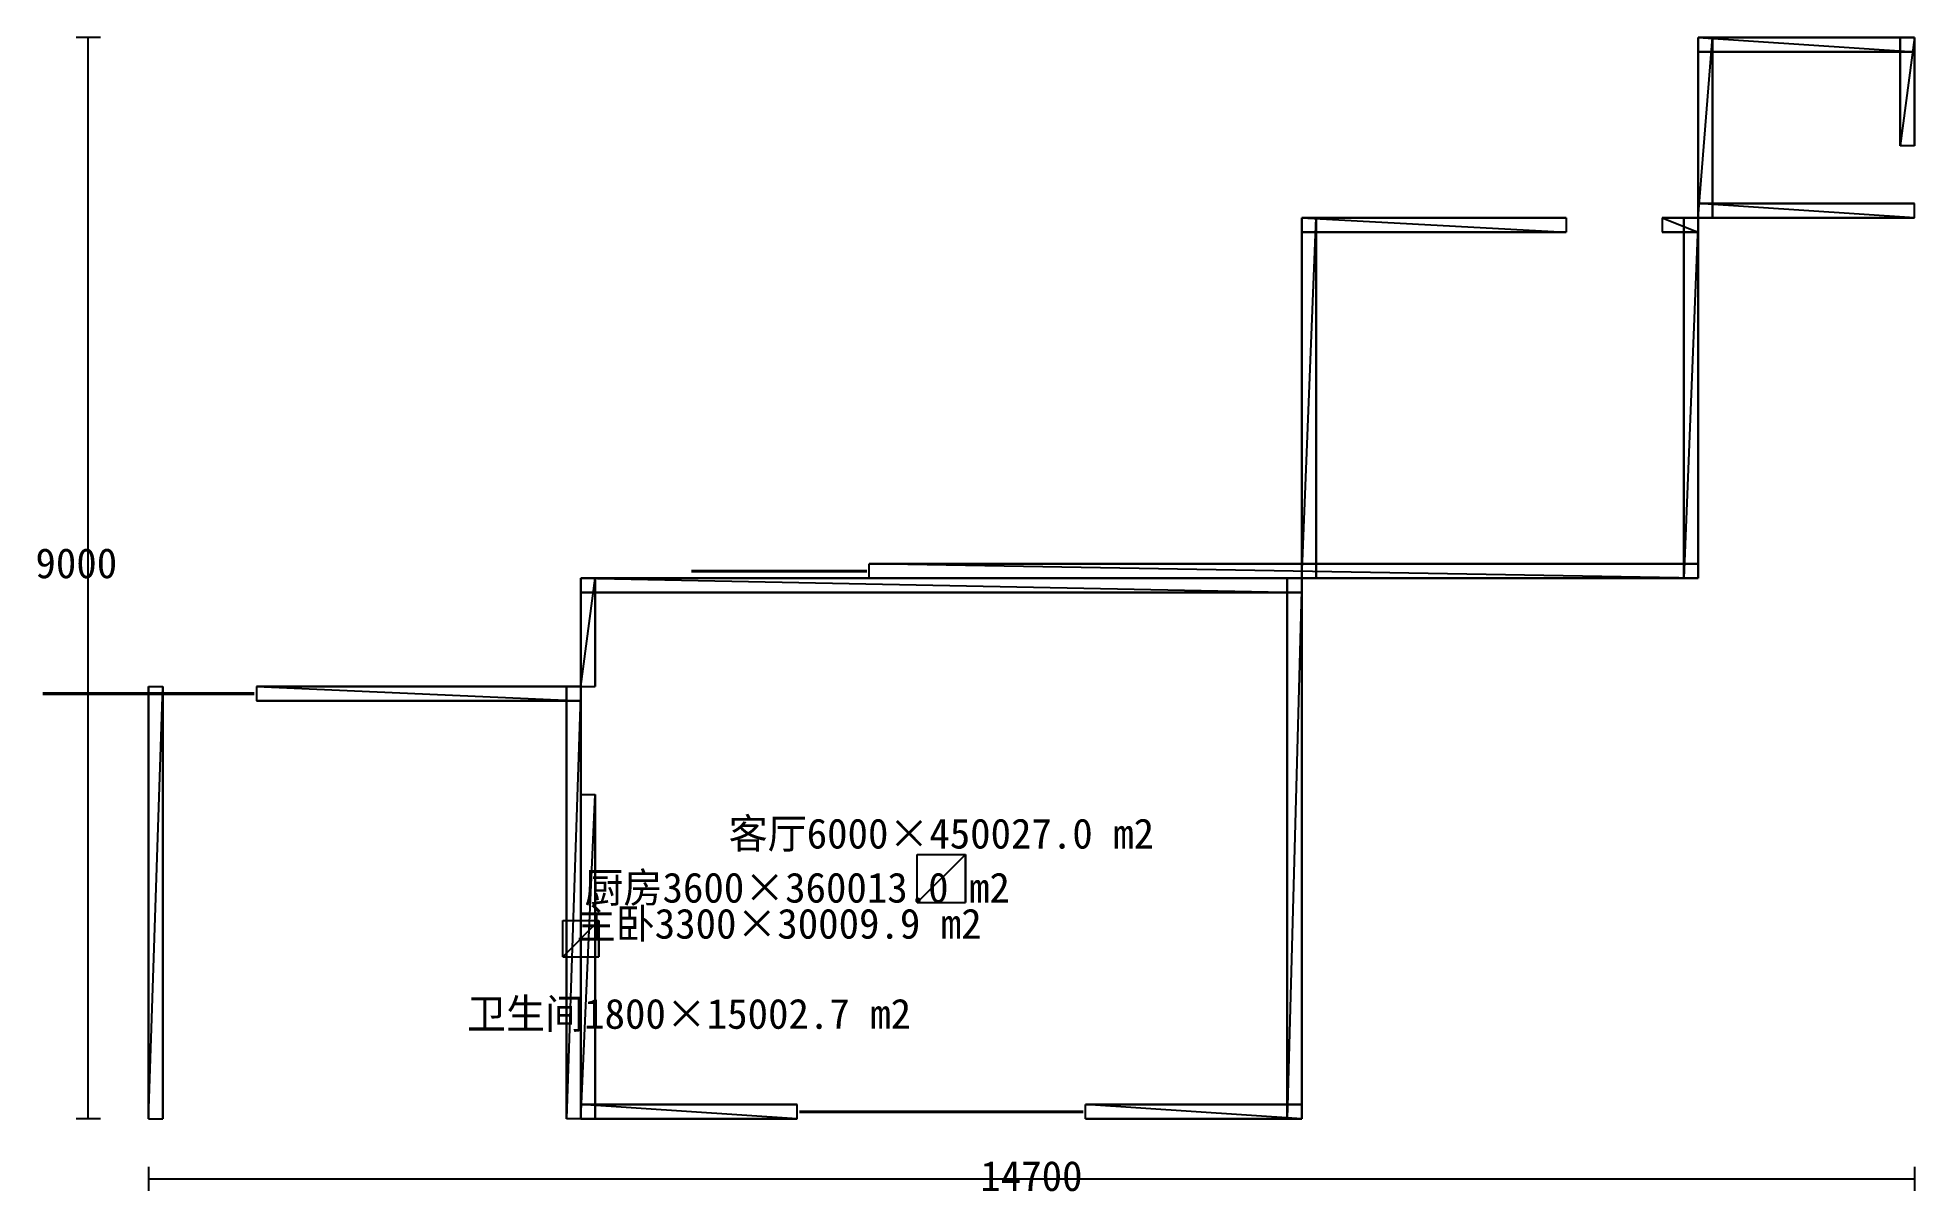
# Model space of a CAD drawing. Header units: metres. Extents: x -4523 to 11100, y -604 to 9000.
import ezdxf
from ezdxf.enums import TextEntityAlignment as Align

# ---------------------------------------------------------------- set-up
doc = ezdxf.new("R2010")
doc.units = ezdxf.units.M
for name, color, linetype in [('墙线', 7, 'Continuous'), ('尺寸标注', 7, 'Continuous'), ('房间名', 7, 'Continuous'), ('门窗', 7, 'Continuous')]:
    doc.layers.add(name, color=color, linetype=linetype)

msp = doc.modelspace()

# ---------------------------------------------------------------- linework, layer by layer
at = {"layer": '墙线'}
for p, q in [((11100, 9000), (9300, 9000)), ((9300, 9000), (11100, 9000)), ((9300, 9000), (9300, 8880)), ((9300, 9000), (9300, 8880)), ((9300, 9000), (11100, 8880)), ((9300, 9000), (9300, 7500)), ((9300, 7500), (9300, 9000)), ((9300, 9000), (9420, 9000)), ((9300, 7500), (9420, 9000)), ((9300, 9000), (9420, 9000)), ((9420, 9000), (9420, 7500)), ((9420, 7500), (9420, 9000)), ((11100, 9000), (10980, 9000)), ((11100, 9000), (10980, 9000)), ((10980, 8100), (10980, 9000)), ((11100, 9000), (10980, 8100)), ((10980, 9000), (10980, 8100)), ((11100, 8100), (11100, 9000)), ((11100, 9000), (11100, 8100)), ((11100, 9000), (11100, 8880)), ((11100, 9000), (11100, 8880)), ((11100, 8880), (9300, 8880)), ((9300, 8880), (11100, 8880)), ((11100, 8100), (10980, 8100)), ((11100, 8100), (10980, 8100)), ((8200, 7500), (6000, 7500)), ((6000, 7500), (8200, 7500)), ((6000, 7500), (6000, 7380)), ((6000, 7500), (6000, 7380)), ((6000, 7500), (8200, 7380)), ((6000, 7500), (6000, 4500)), ((6000, 4500), (6000, 7500)), ((6000, 7500), (6120, 7500)), ((6000, 4500), (6120, 7500)), ((6000, 7500), (6120, 7500)), ((6120, 7500), (6120, 4500)), ((6120, 4500), (6120, 7500)), ((8200, 7500), (8200, 7380)), ((8200, 7500), (8200, 7380)), ((9300, 7500), (9000, 7500)), ((9000, 7500), (9300, 7500)), ((9000, 7500), (9000, 7380)), ((9000, 7500), (9000, 7380)), ((9000, 7500), (9300, 7380)), ((9300, 7500), (9180, 7500)), ((9300, 7500), (9180, 7500)), ((9180, 4500), (9180, 7500)), ((9300, 7500), (9180, 4500)), ((9180, 7500), (9180, 4500)), ((9300, 7500), (9300, 7620)), ((9300, 7620), (11100, 7620)), ((11100, 7500), (9300, 7620)), ((9300, 7500), (9300, 7620)), ((11100, 7620), (9300, 7620)), ((9300, 4500), (9300, 7500)), ((9300, 7500), (9300, 4500)), ((9300, 7500), (9300, 7380)), ((9300, 7500), (9300, 7380)), ((9300, 7500), (11100, 7500)), ((11100, 7500), (9300, 7500)), ((9300, 7500), (9420, 7500)), ((9300, 7500), (9420, 7500)), ((11100, 7500), (11100, 7620)), ((11100, 7500), (11100, 7620)), ((8200, 7380), (6000, 7380)), ((6000, 7380), (8200, 7380)), ((9300, 7380), (9000, 7380)), ((9000, 7380), (9300, 7380)), ((2400, 4500), (2400, 4620)), ((2400, 4620), (9300, 4620)), ((9300, 4500), (2400, 4620)), ((2400, 4500), (2400, 4620)), ((9300, 4620), (2400, 4620)), ((9300, 4500), (9300, 4620)), ((9300, 4500), (9300, 4620)), ((6000, 4500), (0, 4500)), ((0, 4500), (6000, 4500)), ((0, 4500), (0, 4380)), ((0, 4500), (0, 4380)), ((0, 4500), (6000, 4380)), ((0, 4500), (0, 3600)), ((0, 3600), (0, 4500)), ((0, 4500), (120, 4500)), ((0, 3600), (120, 4500)), ((0, 4500), (120, 4500)), ((6000, 4380), (0, 4380)), ((0, 4380), (6000, 4380)), ((120, 4500), (120, 3600)), ((120, 3600), (120, 4500)), ((2400, 4500), (9300, 4500)), ((9300, 4500), (2400, 4500)), ((6000, 4500), (5880, 4500)), ((6000, 4500), (5880, 4500)), ((5880, 0), (5880, 4500)), ((6000, 4500), (5880, 0)), ((5880, 4500), (5880, 0)), ((6000, 0), (6000, 4500)), ((6000, 4500), (6000, 0)), ((6000, 4500), (6000, 4380)), ((6000, 4500), (6000, 4380)), ((6000, 4500), (6120, 4500)), ((6000, 4500), (6120, 4500)), ((9300, 4500), (9180, 4500)), ((9300, 4500), (9180, 4500)), ((-3600, 3600), (-3600, 0)), ((-3600, 0), (-3600, 3600)), ((-3600, 3600), (-3480, 3600)), ((-3600, 0), (-3480, 3600)), ((-3600, 3600), (-3480, 3600)), ((-3480, 3600), (-3480, 0)), ((-3480, 0), (-3480, 3600)), ((0, 3600), (-2700, 3600)), ((-2700, 3600), (0, 3600)), ((-2700, 3600), (-2700, 3480)), ((-2700, 3600), (-2700, 3480)), ((-2700, 3600), (0, 3480)), ((0, 3600), (-120, 3600)), ((0, 3600), (-120, 3600)), ((-120, 0), (-120, 3600)), ((0, 3600), (-120, 0)), ((-120, 3600), (-120, 0)), ((0, 3600), (120, 3600)), ((0, 3600), (120, 3600)), ((0, 0), (0, 3600)), ((0, 3600), (0, 0)), ((0, 3600), (0, 3480)), ((0, 3600), (0, 3480)), ((0, 3480), (-2700, 3480)), ((-2700, 3480), (0, 3480)), ((0, 2700), (0, 0)), ((0, 0), (0, 2700)), ((0, 2700), (120, 2700)), ((0, 0), (120, 2700)), ((0, 2700), (120, 2700)), ((120, 2700), (120, 0)), ((120, 0), (120, 2700)), ((-3600, 0), (-3480, 0)), ((-3600, 0), (-3480, 0)), ((0, 0), (-120, 0)), ((0, 0), (-120, 0)), ((0, 0), (0, 120)), ((0, 120), (1800, 120)), ((1800, 0), (0, 120)), ((0, 0), (0, 120)), ((1800, 120), (0, 120)), ((0, 0), (1800, 0)), ((1800, 0), (0, 0)), ((0, 0), (120, 0)), ((0, 0), (120, 0)), ((1800, 0), (1800, 120)), ((1800, 0), (1800, 120)), ((4200, 0), (4200, 120)), ((4200, 120), (6000, 120)), ((6000, 0), (4200, 120)), ((4200, 0), (4200, 120)), ((6000, 120), (4200, 120)), ((4200, 0), (6000, 0)), ((6000, 0), (4200, 0)), ((6000, 0), (5880, 0)), ((6000, 0), (5880, 0)), ((6000, 0), (6000, 120)), ((6000, 0), (6000, 120))]:
    msp.add_line(p, q, dxfattribs=at)
at = {"layer": '尺寸标注'}
for p, q in [((-4000, 9000), (-4200, 9000)), ((-4100, 0), (-4100, 9000)), ((-4000, 0), (-4200, 0)), ((-3600, -400), (-3600, -600)), ((11100, -400), (11100, -600)), ((-3600, -500), (11100, -500))]:
    msp.add_line(p, q, dxfattribs=at)
at = {"layer": '门窗'}
for p, q in [((920, 4565), (2380, 4565)), ((920, 4555), (2380, 4565)), ((920, 4565), (2380, 4565)), ((920, 4555), (2380, 4555)), ((920, 4555), (2380, 4555)), ((-4480, 3545), (-2720, 3545)), ((-4480, 3535), (-2720, 3545)), ((-4480, 3545), (-2720, 3545)), ((-4480, 3535), (-2720, 3535)), ((-4480, 3535), (-2720, 3535)), ((2800, 1800), (2800, 2200)), ((2800, 1800), (2800, 2200)), ((2800, 2200), (3200, 2200)), ((2800, 1800), (3200, 2200)), ((2800, 2200), (3200, 2200)), ((3200, 2200), (3200, 1800)), ((3200, 1800), (3200, 2200)), ((2800, 1800), (3200, 1800)), ((2800, 1800), (3200, 1800)), ((-150, 1350), (-150, 1650)), ((-150, 1350), (-150, 1650)), ((-150, 1650), (150, 1650)), ((-150, 1350), (150, 1650)), ((-150, 1650), (150, 1650)), ((150, 1650), (150, 1350)), ((150, 1350), (150, 1650)), ((-150, 1350), (150, 1350)), ((-150, 1350), (150, 1350)), ((1820, 65), (4180, 65)), ((1820, 55), (4180, 65)), ((1820, 65), (4180, 65)), ((1820, 55), (4180, 55)), ((1820, 55), (4180, 55))]:
    msp.add_line(p, q, dxfattribs=at)

# ---------------------------------------------------------------- texts
at = {"layer": '尺寸标注'}
for s, p in [('9000', (-4200, 4500)), ('14700', (3750, -600))]:
    msp.add_text(s, height=250, dxfattribs=at).set_placement(p, align=Align.CENTER)
at = {"layer": '房间名'}
for s, p in [('客厅6000×450027.0 m2', (3000, 2250)), ('厨房3600×360013.0 m2', (1800, 1800)), ('主卧3300×30009.9 m2', (1650, 1500)), ('卫生间1800×15002.7 m2', (900, 750))]:
    msp.add_text(s, height=250, dxfattribs=at).set_placement(p, align=Align.CENTER)

doc.saveas('drawing.dxf')
